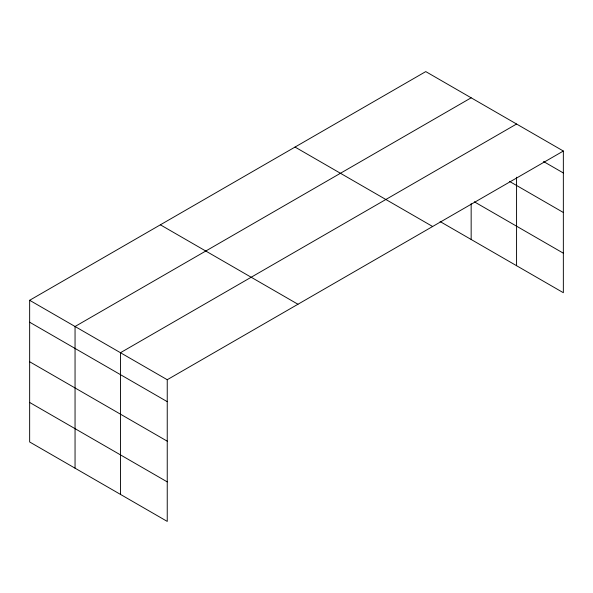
<?xml version="1.0" encoding="UTF-8"?>
<svg xmlns="http://www.w3.org/2000/svg" width="593" height="593" viewBox="0 0 593 593"><rect width="100%" height="100%" fill="white"/><g stroke="black" fill="none" stroke-linecap="round" stroke-linejoin="round"><path stroke-width="0.89" d="M29.65 300.288L167.241 379.72L167.241 521.403L29.65 441.97L29.65 300.288L425.759 71.597L563.35 151.03L563.35 292.712L440.095 221.552M471.161 97.808L75.052 326.498L75.052 468.181M516.57 124.026L120.461 352.716L120.461 494.399M167.241 379.72L563.35 151.03M543.529 161.526L563.35 172.971M509.402 181.339L563.35 212.487M474.348 201.813L563.35 253.196M295.04 147.064L432.631 226.496M160.369 224.814L297.96 304.253M29.65 322.221L167.241 401.661M29.65 361.737L167.241 441.177M29.65 402.454L167.241 481.887M516.57 177.203L516.57 265.708M471.161 203.651L471.161 239.49"/></g></svg>
